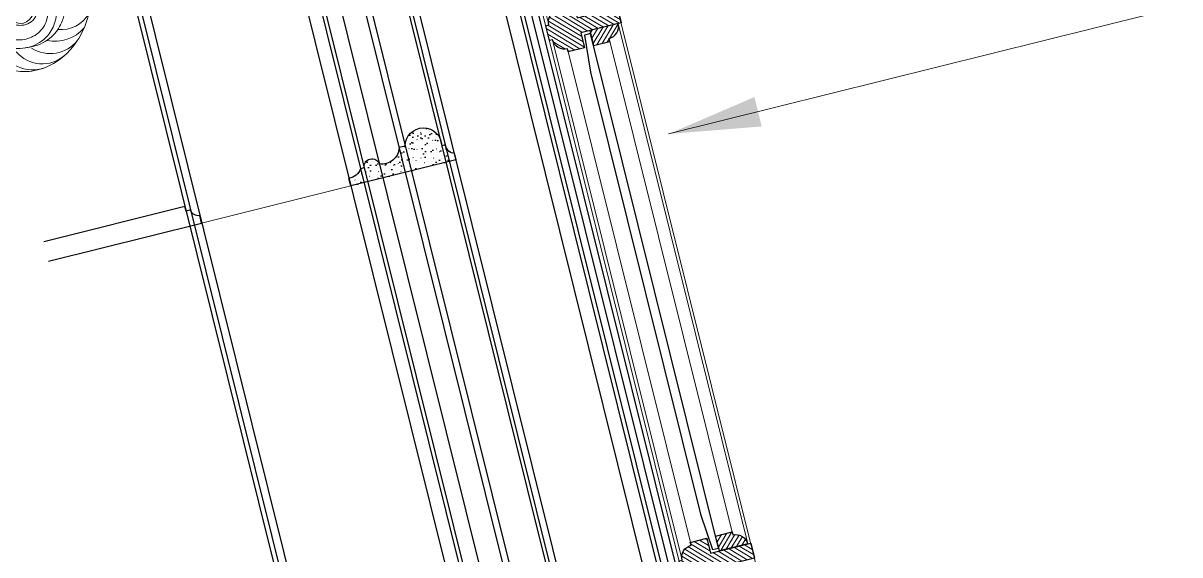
# Model space of a CAD drawing. Header units: inches. Extents: x 122939 to 389145, y 29603 to 574065.
# Drawn here: x 381428 to 382181, y 517660 to 518006 of the extents above; entities that cross this region are included whole.
import ezdxf

# ---------------------------------------------------------------- set-up
doc = ezdxf.new("R2010")
doc.units = ezdxf.units.IN
doc.header["$MEASUREMENT"] = 0
for name, color, linetype, lineweight in [('Bronze', 40, 'Continuous', 0), ('GRC', 41, 'Continuous', 0), ('ID-NOTES', 3, 'Continuous', 0)]:
    doc.layers.add(name, color=color, linetype=linetype, lineweight=lineweight)
doc.layers.add('gypsum', color=31, linetype='Continuous')
doc.styles.add('ZZ-Dim All', font='romans.shx', dxfattribs={"width": 0.8})
doc.dimstyles.new('DIM 0200', dxfattribs={"dimscale": 200, "dimtxt": 1, "dimasz": 0.8, "dimexe": 0.5, "dimexo": 1, "dimgap": 0.4, "dimtad": 1, "dimdec": 0, "dimrnd": 10, "dimdsep": 46, "dimtxsty": 'ZZ-Dim All', "dimblk1": 'ARCHTICK', "dimblk2": 'ARCHTICK', "dimsah": 1, "dimcen": 1, "dimdle": 0.5, "dimclrd": 256, "dimclre": 256, "dimclrt": 256, "dimadec": 0, "dimazin": 2, "dimtfac": 1, "dimtdec": 0, "dimtix": 1, "dimtmove": 2, "dimatfit": 2, "dimfxl": 1, "dimfxlon": 1, "dimtolj": 1, "dimtzin": 0, "dimlwd": -1, "dimlwe": -1, "dimarcsym": 0})

# ---------------------------------------------------------------- blocks, each defined once
blk = doc.blocks.new('M1')
at = {"layer": 'gypsum', "linetype": 'Continuous'}
h = blk.add_hatch(dxfattribs=at)
h.set_pattern_fill('GYPSUM', color=251, scale=36.842105, style=0, pattern_type=2)
h.set_pattern_definition([(360, (273234.79, 528507.015), (2e-15, 36.8421), [0, -36.8421]), (360, (273234.527, 528503.77), (2e-15, 36.8421), [0, -36.8421]), (360, (273237.11, 528504.44), (2e-15, 36.8421), [0, -36.8421]), (315, (273237.37, 528509.747), (36.8421, -9e-15), [0.2358, -51.8668]), (360, (273235.53, 528509.4), (2e-15, 36.8421), [0, -36.8421]), (360, (273235.53, 528509.4), (2e-15, 36.8421), [0, -36.8421]), (315, (273242.219, 528506.049), (36.8421, -9e-15), [0.2358, -51.8668]), (360, (273242.8, 528506.687), (2e-15, 36.8421), [0, -36.8421]), (360, (273242.8, 528506.687), (2e-15, 36.8421), [0, -36.8421]), (360, (273239.94, 528504.064), (2e-15, 36.8421), [0, -36.8421]), (315, (273244.39, 528504.474), (36.8421, -9e-15), [0.2358, -51.8668]), (315, (273244.39, 528504.474), (36.8421, -9e-15), [0.2358, -51.8668]), (315, (273242.807, 528509.432), (36.8421, -9e-15), [0.2358, -51.8668]), (315, (273242.807, 528509.432), (36.8421, -9e-15), [0.2358, -51.8668]), (360, (273243.383, 528510.347), (2e-15, 36.8421), [0, -36.8421]), (360, (273240.827, 528510.954), (2e-15, 36.8421), [0, -36.8421]), (360, (273246.932, 528510.374), (2e-15, 36.8421), [0, -36.8421]), (360, (273244.505, 528511.947), (2e-15, 36.8421), [0, -36.8421]), (360, (273234.93, 528514.797), (2e-15, 36.8421), [0, -36.8421]), (315, (273239.017, 528516.243), (36.8421, -9e-15), [0.2358, -51.8668]), (315, (273239.017, 528516.243), (36.8421, -9e-15), [0.2358, -51.8668]), (360, (273236.827, 528519.467), (2e-15, 36.8421), [0, -36.8421]), (360, (273236.09, 528517.082), (2e-15, 36.8421), [0, -36.8421]), (360, (273235.245, 528524.425), (2e-15, 36.8421), [0, -36.8421]), (360, (273234.507, 528522.04), (2e-15, 36.8421), [0, -36.8421]), (315, (273239.005, 528526.003), (36.8421, -9e-15), [0.2358, -51.8668]), (315, (273239.005, 528526.003), (36.8421, -9e-15), [0.2358, -51.8668]), (360, (273243.625, 528515.488), (2e-15, 36.8421), [0, -36.8421]), (315, (273244.105, 528519.5), (36.8421, -9e-15), [0.2358, -51.8668]), (360, (273244.096, 528516.754), (2e-15, 36.8421), [0, -36.8421]), (360, (273244.096, 528516.754), (2e-15, 36.8421), [0, -36.8421]), (315, (273242.523, 528524.457), (36.8421, -9e-15), [0.2358, -51.8668]), (315, (273241.934, 528521.074), (36.8421, -9e-15), [0.2358, -51.8668]), (315, (273241.934, 528521.074), (36.8421, -9e-15), [0.2358, -51.8668]), (315, (273241.934, 528521.074), (36.8421, -9e-15), [0.2358, -51.8668]), (315, (273235.012, 528526.818), (36.8421, -9e-15), [0.2358, -51.8668]), (315, (273235.012, 528526.818), (36.8421, -9e-15), [0.2358, -51.8668]), (360, (273236.565, 528531.054), (2e-15, 36.8421), [0, -36.8421]), (360, (273236.143, 528538.297), (2e-15, 36.8421), [0, -36.8421]), (360, (273235.88, 528535.053), (2e-15, 36.8421), [0, -36.8421]), (360, (273238.463, 528535.724), (2e-15, 36.8421), [0, -36.8421]), (360, (273237.725, 528533.34), (2e-15, 36.8421), [0, -36.8421]), (315, (273240.653, 528532.5), (36.8421, -9e-15), [0.2358, -51.8668]), (360, (273242.463, 528527.21), (2e-15, 36.8421), [0, -36.8421]), (360, (273242.463, 528527.21), (2e-15, 36.8421), [0, -36.8421]), (360, (273245.26, 528531.744), (2e-15, 36.8421), [0, -36.8421]), (360, (273245.02, 528526.604), (2e-15, 36.8421), [0, -36.8421]), (360, (273246.14, 528528.203), (2e-15, 36.8421), [0, -36.8421]), (315, (273243.57, 528537.33), (36.8421, -9e-15), [0.2358, -51.8668]), (315, (273243.57, 528537.33), (36.8421, -9e-15), [0.2358, -51.8668]), (315, (273245.74, 528535.755), (36.8421, -9e-15), [0.2358, -51.8668]), (360, (273244.15, 528537.97), (2e-15, 36.8421), [0, -36.8421]), (360, (273245.732, 528533.01), (2e-15, 36.8421), [0, -36.8421]), (360, (273245.732, 528533.01), (2e-15, 36.8421), [0, -36.8421]), (315, (273250.58, 528503.512), (36.8421, -9e-15), [0.2358, -51.8668]), (360, (273252.315, 528503.59), (2e-15, 36.8421), [0, -36.8421]), (360, (273250.403, 528505.074), (2e-15, 36.8421), [0, -36.8421]), (360, (273250.403, 528505.074), (2e-15, 36.8421), [0, -36.8421]), (360, (273249.67, 528506.44), (2e-15, 36.8421), [0, -36.8421]), (360, (273255.97, 528506.47), (2e-15, 36.8421), [0, -36.8421]), (360, (273252.787, 528504.855), (2e-15, 36.8421), [0, -36.8421]), (360, (273253.86, 528506.66), (2e-15, 36.8421), [0, -36.8421]), (315, (273248.997, 528508.316), (36.8421, -9e-15), [0.2358, -51.8668]), (315, (273248.997, 528508.316), (36.8421, -9e-15), [0.2358, -51.8668]), (360, (273248.917, 528513.175), (2e-15, 36.8421), [0, -36.8421]), (315, (273253.693, 528508.798), (36.8421, -9e-15), [0.2358, -51.8668]), (360, (273254.39, 528511.43), (2e-15, 36.8421), [0, -36.8421]), (360, (273256.972, 528512.1), (2e-15, 36.8421), [0, -36.8421]), (360, (273256.235, 528509.715), (2e-15, 36.8421), [0, -36.8421]), (360, (273256.235, 528509.715), (2e-15, 36.8421), [0, -36.8421]), (360, (273253.26, 528512.057), (2e-15, 36.8421), [0, -36.8421]), (315, (273260.745, 528503.918), (36.8421, -9e-15), [0.2358, -51.8668]), (315, (273260.745, 528503.918), (36.8421, -9e-15), [0.2358, -51.8668]), (360, (273257.817, 528504.757), (2e-15, 36.8421), [0, -36.8421]), (360, (273265.352, 528503.162), (2e-15, 36.8421), [0, -36.8421]), (315, (273260.16, 528513.538), (36.8421, -9e-15), [0.2358, -51.8668]), (360, (273258.555, 528507.14), (2e-15, 36.8421), [0, -36.8421]), (360, (273258.555, 528507.14), (2e-15, 36.8421), [0, -36.8421]), (315, (273264.25, 528512.132), (36.8421, -9e-15), [0.2358, -51.8668]), (315, (273263.662, 528508.748), (36.8421, -9e-15), [0.2358, -51.8668]), (360, (273264.24, 528509.387), (2e-15, 36.8421), [0, -36.8421]), (360, (273264.24, 528509.387), (2e-15, 36.8421), [0, -36.8421]), (360, (273264.24, 528509.387), (2e-15, 36.8421), [0, -36.8421]), (315, (273265.833, 528507.173), (36.8421, -9e-15), [0.2358, -51.8668]), (315, (273265.833, 528507.173), (36.8421, -9e-15), [0.2358, -51.8668]), (360, (273265.824, 528504.43), (2e-15, 36.8421), [0, -36.8421]), (315, (273270.44, 528511.016), (36.8421, -9e-15), [0.2358, -51.8668]), (315, (273270.44, 528511.016), (36.8421, -9e-15), [0.2358, -51.8668]), (360, (273271.113, 528509.14), (2e-15, 36.8421), [0, -36.8421]), (315, (273250.35, 528539.598), (36.8421, -9e-15), [0.2358, -51.8668]), (315, (273250.35, 528539.598), (36.8421, -9e-15), [0.2358, -51.8668]), (315, (273250.296, 528518.383), (36.8421, -9e-15), [0.2358, -51.8668]), (360, (273252.573, 528516.056), (2e-15, 36.8421), [0, -36.8421]), (360, (273249.39, 528514.44), (2e-15, 36.8421), [0, -36.8421]), (360, (273249.39, 528514.44), (2e-15, 36.8421), [0, -36.8421]), (315, (273256.168, 528514.352), (36.8421, -9e-15), [0.2358, -51.8668]), (315, (273256.168, 528514.352), (36.8421, -9e-15), [0.2358, -51.8668]), (360, (273253.38, 528519.706), (2e-15, 36.8421), [0, -36.8421]), (360, (273254.42, 528514.342), (2e-15, 36.8421), [0, -36.8421]), (315, (273248.713, 528523.341), (36.8421, -9e-15), [0.2358, -51.8668]), (360, (273250.12, 528520.1), (2e-15, 36.8421), [0, -36.8421]), (360, (273249.385, 528521.467), (2e-15, 36.8421), [0, -36.8421]), (360, (273249.385, 528521.467), (2e-15, 36.8421), [0, -36.8421]), (315, (273254.757, 528524.914), (36.8421, -9e-15), [0.2358, -51.8668]), (360, (273253.85, 528520.972), (2e-15, 36.8421), [0, -36.8421]), (360, (273253.575, 528521.685), (2e-15, 36.8421), [0, -36.8421]), (360, (273253.575, 528521.685), (2e-15, 36.8421), [0, -36.8421]), (360, (273257.72, 528518.59), (2e-15, 36.8421), [0, -36.8421]), (315, (273261.81, 528520.034), (36.8421, -9e-15), [0.2358, -51.8668]), (360, (273263.62, 528514.745), (2e-15, 36.8421), [0, -36.8421]), (360, (273263.62, 528514.745), (2e-15, 36.8421), [0, -36.8421]), (360, (273258.88, 528520.873), (2e-15, 36.8421), [0, -36.8421]), (360, (273257.3, 528525.83), (2e-15, 36.8421), [0, -36.8421]), (360, (273257.035, 528522.588), (2e-15, 36.8421), [0, -36.8421]), (360, (273259.62, 528523.258), (2e-15, 36.8421), [0, -36.8421]), (315, (273264.726, 528524.865), (36.8421, -9e-15), [0.2358, -51.8668]), (360, (273265.306, 528525.503), (2e-15, 36.8421), [0, -36.8421]), (360, (273265.306, 528525.503), (2e-15, 36.8421), [0, -36.8421]), (360, (273248.568, 528526.63), (2e-15, 36.8421), [0, -36.8421]), (360, (273251.025, 528530.698), (2e-15, 36.8421), [0, -36.8421]), (360, (273250.553, 528529.43), (2e-15, 36.8421), [0, -36.8421]), (360, (273255.452, 528527.546), (2e-15, 36.8421), [0, -36.8421]), (360, (273254.895, 528528.314), (2e-15, 36.8421), [0, -36.8421]), (360, (273254.21, 528532.313), (2e-15, 36.8421), [0, -36.8421]), (360, (273256.055, 528530.6), (2e-15, 36.8421), [0, -36.8421]), (315, (273251.93, 528534.64), (36.8421, -9e-15), [0.2358, -51.8668]), (360, (273251.755, 528536.356), (2e-15, 36.8421), [0, -36.8421]), (360, (273251.755, 528536.356), (2e-15, 36.8421), [0, -36.8421]), (360, (273251.02, 528537.723), (2e-15, 36.8421), [0, -36.8421]), (360, (273256.55, 528534.96), (2e-15, 36.8421), [0, -36.8421]), (360, (273256.08, 528533.695), (2e-15, 36.8421), [0, -36.8421]), (360, (273255.21, 528537.942), (2e-15, 36.8421), [0, -36.8421]), (315, (273258.87, 528528.342), (36.8421, -9e-15), [0.2358, -51.8668]), (360, (273258.036, 528528.216), (2e-15, 36.8421), [0, -36.8421]), (360, (273260.42, 528532.578), (2e-15, 36.8421), [0, -36.8421]), (360, (273260.42, 528532.578), (2e-15, 36.8421), [0, -36.8421]), (315, (273265.315, 528528.248), (36.8421, -9e-15), [0.2358, -51.8668]), (315, (273262.862, 528527.527), (36.8421, -9e-15), [0.2358, -51.8668]), (315, (273262.862, 528527.527), (36.8421, -9e-15), [0.2358, -51.8668]), (315, (273262.862, 528527.527), (36.8421, -9e-15), [0.2358, -51.8668]), (315, (273257.458, 528538.904), (36.8421, -9e-15), [0.2358, -51.8668]), (360, (273259.735, 528536.577), (2e-15, 36.8421), [0, -36.8421]), (360, (273259.735, 528536.577), (2e-15, 36.8421), [0, -36.8421]), (315, (273264.51, 528534.024), (36.8421, -9e-15), [0.2358, -51.8668]), (315, (273264.51, 528534.024), (36.8421, -9e-15), [0.2358, -51.8668]), (360, (273262.32, 528537.247), (2e-15, 36.8421), [0, -36.8421]), (360, (273261.582, 528534.863), (2e-15, 36.8421), [0, -36.8421]), (360, (273269.723, 528514.165), (2e-15, 36.8421), [0, -36.8421]), (360, (273266.416, 528519.28), (2e-15, 36.8421), [0, -36.8421]), (360, (273266.175, 528514.138), (2e-15, 36.8421), [0, -36.8421]), (360, (273267.296, 528515.738), (2e-15, 36.8421), [0, -36.8421]), (315, (273266.897, 528523.29), (36.8421, -9e-15), [0.2358, -51.8668]), (360, (273266.888, 528520.545), (2e-15, 36.8421), [0, -36.8421]), (360, (273266.888, 528520.545), (2e-15, 36.8421), [0, -36.8421]), (360, (273268.875, 528528.128), (2e-15, 36.8421), [0, -36.8421]), (360, (273266.32, 528528.734), (2e-15, 36.8421), [0, -36.8421]), (360, (273269.997, 528529.727), (2e-15, 36.8421), [0, -36.8421]), (315, (273269.598, 528537.28), (36.8421, -9e-15), [0.2358, -51.8668]), (315, (273267.427, 528538.854), (36.8421, -9e-15), [0.2358, -51.8668]), (360, (273269.59, 528534.534), (2e-15, 36.8421), [0, -36.8421]), (360, (273269.117, 528533.27), (2e-15, 36.8421), [0, -36.8421]), (360, (273269.117, 528533.27), (2e-15, 36.8421), [0, -36.8421]), (360, (273269.117, 528533.27), (2e-15, 36.8421), [0, -36.8421]), (360, (273260, 528539.82), (2e-15, 36.8421), [0, -36.8421]), (360, (273268.006, 528539.493), (2e-15, 36.8421), [0, -36.8421])])
edge = h.paths.add_edge_path()
edge.add_arc((272491.1, 527822.19), 11.88, 283.94609, 462.71632)
edge.add_line((272488.49, 527833.78), (272488.49, 527836.1))
edge.add_ellipse((272488.49, 527840.44), major_axis=(-6.53, 0), ratio=0.663806, start_angle=0, end_angle=90, ccw=False)
edge.add_line((272481.96, 527840.44), (272477.37, 527840.44))
edge.add_line((272477.37, 527840.44), (272477.37, 527769.98))
edge.add_line((272477.37, 527769.98), (272482.47, 527769.98))
edge.add_arc((272492.17, 527770.83), 9.73, 123.92059, 185.05545, ccw=False)
edge.add_line((272486.74, 527778.91), (272486.74, 527781.29))
edge.add_arc((272486.19, 527786.41), 5.15, 276.04421, 443.95579)
edge.add_arc((272497.07, 527795.81), 11.18, 106.11588, 202.45478, ccw=False)
edge.add_spline(control_points=[(272493.97, 527806.55), (272493.97, 527807.92), (272493.97, 527809.29), (272493.97, 527810.66)], knot_values=[0, 0, 0, 0, 0.167192, 0.167192, 0.167192, 0.167192], degree=3, periodic=0)
for p, q in [((272477.37, 527840.44), (272477.37, 527769.98)), ((272481.96, 527840.44), (272477.37, 527840.44)), ((272488.49, 527836.1), (272488.49, 527833.78)), ((272486.74, 527781.29), (272486.74, 527778.91)), ((272477.37, 527769.98), (272482.47, 527769.98))]:
    blk.add_line(p, q, dxfattribs=at)
for centre, radius, start, end in [((272491.1, 527822.19), 11.88, 283.94609, 102.71633), ((272497.07, 527795.81), 11.18, 106.11588, 202.45478), ((272486.19, 527786.41), 5.15, 276.04421, 83.95579), ((272492.17, 527770.83), 9.73, 123.92059, 185.05545)]:
    blk.add_arc(centre, radius, start, end, dxfattribs=at)
blk.add_ellipse((272488.49, 527840.44), major_axis=(-6.53, 0), ratio=0.663806, start_param=0, end_param=1.570796, dxfattribs=at)
blk.add_spline([(272493.97, 527810.66), (272493.97, 527806.55)], degree=3, dxfattribs=at)
blk = doc.blocks.new('laudarte T150')
at = {"layer": 'Bronze', "lineweight": 0}
for centre, radius, start, end in [((-5037.35, -10935.04), 20.75, 224.02273, 290.1321), ((-5032.51, -10937.36), 24.97, 234.17264, 296.10934), ((-5027.03, -10946.87), 22.41, 231.50477, 316.85154), ((-5020.18, -10952.43), 22.04, 242.40696, 334.01705), ((-5013.79, -10952.51), 24.24, 265.35472, 350.38271)]:
    blk.add_arc(centre, radius, start, end, dxfattribs=at)
at = {"layer": 'Bronze', "lineweight": 0, "extrusion": (0, 0, -1)}
blk.add_ellipse((-5009.49, -10931.15), major_axis=(-0.07, 13.92), ratio=0.756587, dxfattribs=at)
at = {"layer": 'Bronze', "lineweight": 0}
for points, knots in [([(-4968.65, -10917.82), (-4968.92, -10918.76), (-4969.2, -10919.68), (-4969.78, -10921.6), (-4970.09, -10922.59), (-4971.06, -10925.57), (-4971.77, -10927.56), (-4973.5, -10931.97), (-4974.57, -10934.39), (-4976.77, -10938.69), (-4977.85, -10940.57), (-4980.25, -10944.26), (-4981.57, -10946.05), (-4984.66, -10949.7), (-4986.47, -10951.53), (-4989.99, -10954.47), (-4991.62, -10955.64), (-4995.12, -10957.72), (-4996.98, -10958.62), (-5000.89, -10960.05), (-5002.95, -10960.59), (-5007.2, -10961.18), (-5009.39, -10961.24), (-5013.77, -10960.78), (-5015.98, -10960.27), (-5020.23, -10958.54), (-5022.19, -10957.37), (-5025.28, -10954.87), (-5026.5, -10953.66), (-5028.14, -10951.6), (-5028.68, -10950.84), (-5029.64, -10949.29), (-5030.07, -10948.5), (-5031.51, -10945.52), (-5032.23, -10943.28), (-5032.94, -10940.14), (-5033.12, -10939.21), (-5033.41, -10937.34), (-5033.53, -10936.41), (-5033.78, -10933.6), (-5033.83, -10931.74), (-5033.75, -10929.27), (-5033.72, -10928.66), (-5033.64, -10927.41), (-5033.58, -10926.78), (-5033.37, -10924.87), (-5033.16, -10923.57), (-5032.62, -10921.26), (-5032.33, -10920.26), (-5031.79, -10918.74), (-5031.59, -10918.24), (-5031.01, -10916.91), (-5030.59, -10916.1), (-5029.7, -10914.57), (-5029.22, -10913.84), (-5028.22, -10912.46), (-5027.71, -10911.81), (-5026.75, -10910.68), (-5026.3, -10910.19), (-5025.57, -10909.42), (-5025.29, -10909.14), (-5024.78, -10908.63), (-5024.55, -10908.42), (-5024.08, -10907.97), (-5023.84, -10907.75), (-5023.08, -10907.09), (-5022.54, -10906.64), (-5021.33, -10905.74), (-5020.65, -10905.29), (-5019.32, -10904.54), (-5018.7, -10904.24), (-5017.47, -10903.74), (-5016.85, -10903.54), (-5015.64, -10903.23), (-5015.04, -10903.11), (-5013.11, -10902.85), (-5011.82, -10902.83), (-5010.03, -10902.98), (-5009.5, -10903.04), (-5008.57, -10903.19), (-5008.16, -10903.27), (-5007.32, -10903.46), (-5006.9, -10903.56), (-5005.63, -10903.94), (-5004.77, -10904.26), (-5003.45, -10904.9), (-5002.98, -10905.16), (-5002.19, -10905.64), (-5001.87, -10905.86), (-5001.25, -10906.31), (-5000.95, -10906.55), (-5000.08, -10907.28), (-4999.54, -10907.8), (-4999.04, -10908.35), (-4997.88, -10909.55), (-4996.12, -10912.49)], [62.368868, 62.368868, 62.368868, 62.368868, 65.178196, 65.178196, 68.166392, 68.166392, 74.142784, 74.142784, 81.519402, 81.519402, 87.423241, 87.423241, 93.32708, 93.32708, 99.991483, 99.991483, 105.103697, 105.103697, 110.215912, 110.215912, 115.328126, 115.328126, 120.440341, 120.440341, 125.552555, 125.552555, 130.66477, 130.66477, 134.534525, 134.534525, 136.620482, 136.620482, 138.706439, 138.706439, 144.422312, 144.422312, 146.880314, 146.880314, 149.338315, 149.338315, 154.254317, 154.254317, 155.880578, 155.880578, 157.506838, 157.506838, 160.759359, 160.759359, 163.253462, 163.253462, 164.506869, 164.506869, 166.58847, 166.58847, 168.670071, 168.670071, 170.685773, 170.685773, 172.32509, 172.32509, 173.340739, 173.340739, 174.136049, 174.136049, 174.93136, 174.93136, 176.52198, 176.52198, 178.260526, 178.260526, 179.620764, 179.620764, 180.805592, 180.805592, 181.99042, 181.99042, 184.632132, 184.632132, 185.76939, 185.76939, 186.684473, 186.684473, 187.599556, 187.599556, 189.429722, 189.429722, 190.444958, 190.444958, 191.171442, 191.171442, 191.897926, 191.897926, 193.350895, 193.350895, 193.386195, 193.386195, 193.386195, 193.386195]), ([(-4974.47, -10917.83), (-4976.55, -10924.84), (-4981.15, -10937.59), (-4992.86, -10951.15), (-5005.55, -10956.18), (-5016.42, -10955.18), (-5024.68, -10948.49), (-5027.94, -10938.91), (-5028.51, -10929.31), (-5027.06, -10919.76), (-5022.09, -10912.79), (-5015.91, -10908.36), (-5009.86, -10908.33), (-5004.79, -10910.07), (-5000.7, -10914.76), (-4998.99, -10919.26), (-4998.81, -10923.63), (-4999.99, -10923.93), (-5001.33, -10922.2), (-5001.93, -10919.42), (-5005.54, -10916.18), (-5009.96, -10915.58), (-5016.37, -10917.17), (-5020.33, -10922.8), (-5022.37, -10930.15), (-5021.64, -10938.12), (-5017.67, -10944.24), (-5012.15, -10946.66), (-5005.85, -10946.3), (-4999.79, -10942.19), (-4995.64, -10936.16), (-4993.03, -10929.26), (-4992.79, -10921.08), (-4994.62, -10915.39), (-4996.12, -10912.49)], [63.972521, 63.972521, 63.972521, 63.972521, 85.806833, 104.412492, 115.567352, 125.580001, 135.68145, 145.530668, 154.972089, 164.588595, 173.546858, 180.243663, 186.061543, 190.762198, 196.154629, 202.969451, 206.076971, 206.609447, 208.25225, 211.802921, 215.706133, 221.205285, 226.249122, 232.843546, 240.35907, 249.06574, 256.012737, 261.099986, 266.40181, 274.285578, 282.057989, 288.099747, 296.23284, 305.871981, 305.871981, 305.871981, 305.871981]), ([(-4963.95, -10917.82), (-4964.55, -10922.63), (-4966.72, -10936.14), (-4973.7, -10955.21), (-4987.33, -10970.01), (-5001.87, -10976.67), (-5019.21, -10977.7), (-5036.49, -10969.76), (-5050.8, -10954.42), (-5057.78, -10937.62), (-5060.49, -10923.58), (-5060.54, -10916.83), (-5060.5, -10914.68)], [68.77354, 68.77354, 68.77354, 68.77354, 83.328832, 109.82437, 128.341011, 142.059858, 156.847278, 179.098943, 196.461797, 218.812843, 232.639176, 239.086597, 239.086597, 239.086597, 239.086597]), ([(-5006.01, -10961), (-5008.42, -10961.23), (-5015.45, -10961.92), (-5026.21, -10958.77), (-5035.67, -10949.39), (-5039.56, -10938.62), (-5042.04, -10928.48), (-5042.78, -10921.01), (-5042.82, -10916.45), (-5042.82, -10914.68)], [0, 0, 0, 0, 7.261049, 21.155367, 31.846231, 46.071598, 54.799496, 63.195458, 68.498371, 68.498371, 68.498371, 68.498371])]:
    blk.add_open_spline(points, degree=3, knots=knots, dxfattribs=at)
blk = doc.blocks.new('_ARCHTICK')
at = {"color": 0, "linetype": 'ByBlock', "const_width": 0.15}
blk.add_lwpolyline([(-0.5, -0.5), (0.5, 0.5)], dxfattribs=at)
blk = doc.blocks.new('A$Cbb0e4884')
at = {"lineweight": 0}
h = blk.add_hatch(dxfattribs=at)
h.set_pattern_fill('ANSI31', color=8, scale=20)
h.set_pattern_definition([(45, (-7074.547, -982.6516), (-1.76776695, 1.76776695), [])])
edge = h.paths.add_edge_path()
edge.add_line((13, 1738.68), (40, 1738.68))
edge.add_line((40, 1738.68), (40, 1728.68))
edge.add_line((40, 1728.68), (51, 1728.68))
edge.add_line((51, 1728.68), (51, 1730.68))
edge.add_arc((51, 1738.68), 8, 270, 360)
edge.add_line((59, 1738.68), (61, 1738.68))
edge.add_line((61, 1738.68), (61, 1748.68))
edge.add_line((61, 1748.68), (59, 1748.68))
edge.add_arc((51, 1748.68), 8, 0, 90)
edge.add_line((51, 1756.68), (51, 1758.68))
edge.add_line((51, 1758.68), (40, 1758.68))
edge.add_line((40, 1758.68), (40, 1748.68))
edge.add_line((40, 1748.68), (13, 1748.68))
edge.add_line((13, 1748.68), (13, 1738.68))
h = blk.add_hatch(dxfattribs=at)
h.set_pattern_fill('ANSI31', color=8, scale=20, angle=90)
h.set_pattern_definition([(135, (-7074.547, -982.6516), (-1.76776695, -1.76776695), [])])
edge = h.paths.add_edge_path()
edge.add_line((15, 1738.68), (34, 1738.68))
edge.add_line((34, 1738.68), (34, 1728.68))
edge.add_line((34, 1728.68), (23, 1728.68))
edge.add_line((23, 1728.68), (23, 1730.68))
edge.add_arc((23, 1738.68), 8, 180, 270, ccw=False)
h = blk.add_hatch(dxfattribs=at)
h.set_pattern_fill('ANSI31', color=8, scale=20)
h.set_pattern_definition([(45, (-7074.547, -1341.8116), (-1.76776695, 1.76776695), [])])
edge = h.paths.add_edge_path()
edge.add_line((13, 1379.52), (40, 1379.52))
edge.add_line((40, 1379.52), (40, 1369.52))
edge.add_line((40, 1369.52), (51, 1369.52))
edge.add_line((51, 1369.52), (51, 1371.52))
edge.add_arc((51, 1379.52), 8, 270, 360)
edge.add_line((59, 1379.52), (61, 1379.52))
edge.add_line((61, 1379.52), (61, 1389.52))
edge.add_line((61, 1389.52), (59, 1389.52))
edge.add_arc((51, 1389.52), 8, 0, 90)
edge.add_line((51, 1397.52), (51, 1399.52))
edge.add_line((51, 1399.52), (40, 1399.52))
edge.add_line((40, 1399.52), (40, 1389.52))
edge.add_line((40, 1389.52), (13, 1389.52))
edge.add_line((13, 1389.52), (13, 1379.52))
h = blk.add_hatch(dxfattribs=at)
h.set_pattern_fill('ANSI31', color=8, scale=20, angle=90)
h.set_pattern_definition([(135, (-7074.547, -1341.8116), (-1.76776695, -1.76776695), [])])
edge = h.paths.add_edge_path()
edge.add_line((15, 1389.52), (34, 1389.52))
edge.add_line((34, 1389.52), (34, 1399.52))
edge.add_line((34, 1399.52), (23, 1399.52))
edge.add_line((23, 1399.52), (23, 1397.52))
edge.add_arc((23, 1389.52), 8, 90, 180)
at = {"color": 8, "lineweight": 0}
for p, q in [((13, 312.04), (13, 2457, 0)), ((61, 312.04), (61, 2457, 0)), ((59, 2097.84, 0), (59, 1748.68)), ((15, 1738.68), (15, 1389.52)), ((59, 1738.68), (59, 1389.52)), ((23, 1730.68), (23, 1397.52)), ((51, 1730.68), (51, 1397.52))]:
    blk.add_line(p, q, dxfattribs=at)
at = {"color": 8, "lineweight": -2, "elevation": 0}
for points in [[(13, 1738.68), (40, 1738.68), (40, 1728.68), (51, 1728.68), (51, 1730.68, 0.414214), (59, 1738.68), (61, 1738.68), (61, 1748.68), (59, 1748.68, 0.414214), (51, 1756.68), (51, 1758.68), (40, 1758.68), (40, 1748.68), (13, 1748.68)], [(13, 1379.52), (40, 1379.52), (40, 1369.52), (51, 1369.52), (51, 1371.52, 0.414214), (59, 1379.52), (61, 1379.52), (61, 1389.52), (59, 1389.52, 0.414214), (51, 1397.52), (51, 1399.52), (40, 1399.52), (40, 1389.52), (13, 1389.52)]]:
    blk.add_lwpolyline(points, format="xyb", close=True, dxfattribs=at)
for points in [[(15, 1738.68), (34, 1738.68), (34, 1728.68), (23, 1728.68), (23, 1730.68, -0.414214), (15, 1738.68, 1)], [(15, 1389.52), (34, 1389.52), (34, 1399.52), (23, 1399.52), (23, 1397.52, 0.414214), (15, 1389.52, -1)]]:
    blk.add_lwpolyline(points, format="xyb", dxfattribs=at)
at = {"color": 8, "elevation": 0}
blk.add_lwpolyline([(40.17, 1415.77), (38.17, 1391.52), (34.17, 1391.52), (34.17, 1736.68), (38.17, 1736.68), (40.17, 1712.43)], close=True, dxfattribs=at)

msp = doc.modelspace()

# ---------------------------------------------------------------- linework, layer by layer
at = {"layer": 'GRC'}
msp.add_line((381641.042, 517900.109, 0), (381544, 517875.965, 0), dxfattribs=at)
at = {"layer": 'gypsum'}
for p, q in [((381527.244, 518874.578, -0.002), (382142.552, 516401.455, -0.005)), ((381539.669, 518861.958, -0.002), (382151.297, 516403.631, -0.007)), ((381554.255, 518814.184, -0.002), (382132.336, 516490.948, -0.006)), ((381560.539, 518808.017, -0.002), (382135.13, 516498.555, -0.006)), ((381566.949, 518800.926, 0), (382138.709, 516502.838, -0.006))]:
    msp.add_line(p, q, dxfattribs=at)
at = {"layer": 'gypsum', "elevation": 0.001}
for points in [[(381877.602, 517241.139), (381254.585, 517086.134), (380846.955, 518724.53), (381469.972, 518879.535)], [(381872.346, 517244.301), (381257.747, 517091.39), (380852.211, 518721.368), (381466.81, 518874.279)], [(381869.53, 517245.995), (381259.441, 517094.206), (380855.027, 518719.674), (381465.116, 518871.463)], [(381841.516, 517262.846), (381276.293, 517122.22), (380883.041, 518702.822), (381448.265, 518843.449)], [(381836.54, 517265.84), (381279.286, 517127.196), (380888.018, 518699.829), (381445.271, 518838.473)], [(381818.342, 517276.787), (381290.233, 517145.394), (380906.216, 518688.882), (381434.324, 518820.275)], [(381805.921, 517284.258), (381297.704, 517157.815), (380918.636, 518681.411), (381426.853, 518807.854)], [(381803.039, 517285.992), (381299.438, 517160.696), (380921.518, 518679.677), (381425.12, 518804.972)], [(381792.213, 517292.504), (381305.95, 517171.523), (380932.345, 518673.164), (381418.607, 518794.146)], [(381671.027, 517365.402), (381378.848, 517292.709), (381053.53, 518600.267), (381345.709, 518672.96)], [(381664.977, 517369.042), (381382.488, 517298.759), (381059.581, 518596.627), (381342.069, 518666.91)], [(381661.341, 517371.229), (381384.675, 517302.395), (381063.216, 518594.44), (381339.882, 518663.274)]]:
    msp.add_lwpolyline(points, close=True, dxfattribs=at)
msp.add_lwpolyline([(381444.315, 517851.164), (381544, 517875.965), (381542.793, 517880.817, -0.3946714), (381536.74, 517884.464), (381533.829, 517883.74), (381533.105, 517886.651), (381441.177, 517863.779)], format="xyb", dxfattribs=at)

# ---------------------------------------------------------------- block references
at = {"xscale": -1, "rotation": 13.97142328303175}
msp.add_blockref('A$Cbb0e4884', (382249.443, 516322.23, -0.002), dxfattribs=at)
at = {"layer": 'Bronze', "color": 0, "xscale": -1, "rotation": 13.97142328298682}
msp.add_blockref('laudarte T150', (373924.175, 527417.986, 0.001), dxfattribs=at)
at = {"layer": 'gypsum', "lineweight": 0, "xscale": -1, "rotation": 283.9714232829809}
msp.add_blockref('M1', (-64729.157, 126059.951, 0.001), dxfattribs=at)

# ---------------------------------------------------------------- leaders
at = {"layer": 'ID-NOTES'}
msp.add_leader([(381847.929, 517933.938, 0), (382554.79, 518109.804, 0)], dimstyle='DIM 0200', override={"dimasz": 0.3, "dimtad": 0, "dimclrd": 8}, dxfattribs=at)

doc.saveas('drawing.dxf')
